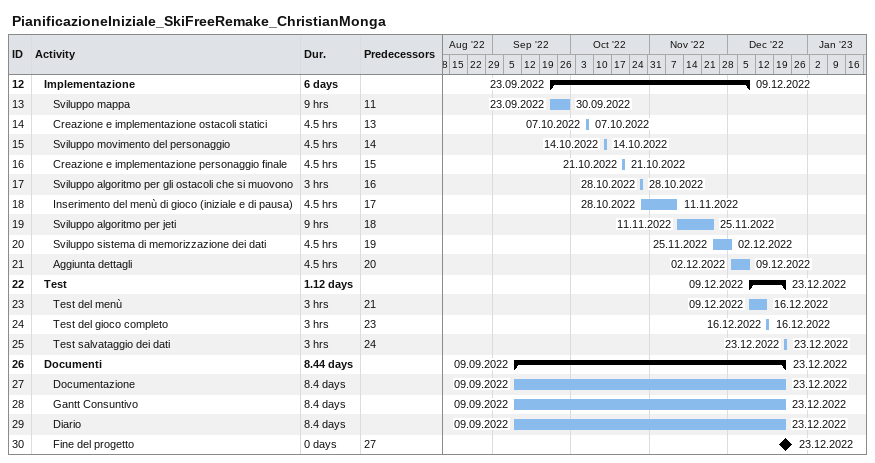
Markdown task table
PianificazioneIniziale_SkiFreeRemake_ChristianMonga

| ID | Level | Task | Duration | Start | Finish | Predecessors |
|---|---|---|---|---|---|---|
| 12 | 2 | **Implementazione** | 6d | 2022-09-23 | 2022-12-09 |  |
| 13 | 3 | Sviluppo mappa | 9h | 2022-09-23 | 2022-09-30 | 11 |
| 14 | 3 | Creazione e implementazione ostacoli statici | 4.5h | 2022-10-07 | 2022-10-07 | 13 |
| 15 | 3 | Sviluppo movimento del personaggio | 4.5h | 2022-10-14 | 2022-10-14 | 14 |
| 16 | 3 | Creazione e implementazione personaggio finale | 4.5h | 2022-10-21 | 2022-10-21 | 15 |
| 17 | 3 | Sviluppo algoritmo per gli ostacoli che si muovono | 3h | 2022-10-28 | 2022-10-28 | 16 |
| 18 | 3 | Inserimento del menù di gioco (iniziale e di pausa) | 4.5h | 2022-10-28 | 2022-11-11 | 17 |
| 19 | 3 | Sviluppo algoritmo per jeti | 9h | 2022-11-11 | 2022-11-25 | 18 |
| 20 | 3 | Sviluppo sistema di memorizzazione dei dati | 4.5h | 2022-11-25 | 2022-12-02 | 19 |
| 21 | 3 | Aggiunta dettagli | 4.5h | 2022-12-02 | 2022-12-09 | 20 |
| 22 | 2 | **Test** | 1.12d | 2022-12-09 | 2022-12-23 |  |
| 23 | 3 | Test del menù | 3h | 2022-12-09 | 2022-12-16 | 21 |
| 24 | 3 | Test del gioco completo | 3h | 2022-12-16 | 2022-12-16 | 23 |
| 25 | 3 | Test salvataggio dei dati | 3h | 2022-12-23 | 2022-12-23 | 24 |
| 26 | 2 | **Documenti** | 8.44d | 2022-09-09 | 2022-12-23 |  |
| 27 | 3 | Documentazione | 8.4d | 2022-09-09 | 2022-12-23 |  |
| 28 | 3 | Gantt Consuntivo | 8.4d | 2022-09-09 | 2022-12-23 |  |
| 29 | 3 | Diario | 8.4d | 2022-09-09 | 2022-12-23 |  |
| 30 | 3 | Fine del progetto | 0d | 2022-12-23 | 2022-12-23 | 27 |
